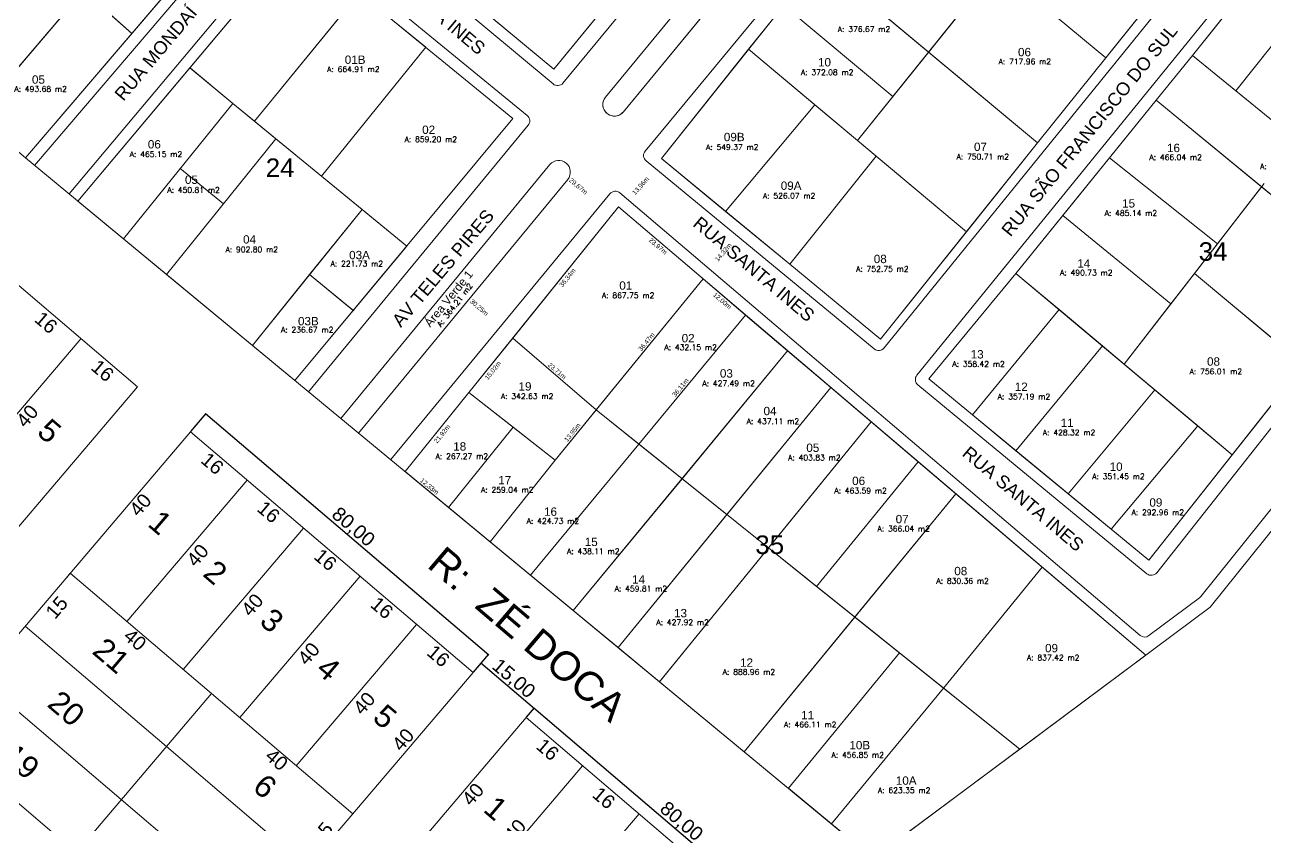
# Model space of a CAD drawing. Header units: metres. Extents: x 3808 to 8215, y 2374 to 6187.
# Drawn here: x 7431.4 to 7698.8, y 4643.5 to 4816 of the extents above; entities that cross this region are included whole.
import ezdxf
from ezdxf.enums import TextEntityAlignment as Align

# ---------------------------------------------------------------- set-up
doc = ezdxf.new("R2010")
doc.units = ezdxf.units.M
for name, color, linetype in [('0 - Cotas', 7, 'Continuous'), ('ESPECARQ', 7, 'Continuous'), ('Lotes_Existentes', 7, 'Continuous'), ('nlote', 7, 'Continuous'), ('NOME RUA', 7, 'Continuous'), ('n°quadra', 7, 'Continuous'), ('Perimetro_Georreferenciado', 6, 'Continuous'), ('UNIDADE', 7, 'Continuous'), ('vista', 7, 'Continuous')]:
    doc.layers.add(name, color=color, linetype=linetype)
doc.layers.add('Lotes_Boundary', color=7, linetype='Continuous', lineweight=30)
doc.layers.add('MEIO_FIO', color=252, linetype='Continuous', lineweight=0)
doc.layers.get('UNIDADE').off()
doc.styles.add('Arial', font='arial.ttf')
doc.styles.add('pedro', font='arial.ttf', dxfattribs={"height": 3})
doc.styles.add('REGUA100', font='arial.ttf')
doc.styles.add('REGUA60', font='romans.shx', dxfattribs={"width": 1.4})
doc.dimstyles.new('Copy(2) of ISO-25', dxfattribs={"dimtxt": 1, "dimasz": 2.5, "dimexe": 1.25, "dimexo": 0.625, "dimgap": 0.2, "dimtad": 1, "dimtoh": 1, "dimlfac": 1, "dimzin": 1, "dimtxsty": 'Arial', "dimblk": 'NONE', "dimcen": 0, "dimse1": 1, "dimse2": 1, "dimsd1": 1, "dimsd2": 1, "dimclrt": 256, "dimaunit": 1, "dimadec": 3, "dimazin": 0, "dimtfac": 1, "dimtmove": 0, "dimatfit": 3, "dimldrblk": 'NONE', "dimfxl": 1, "dimtolj": 1, "dimtzin": 0, "dimarcsym": 0})
doc.dimstyles.new('pedro', dxfattribs={"dimtxt": 3, "dimasz": 0.1, "dimexe": 0.1, "dimexo": 0.1, "dimgap": 0.05, "dimtad": 1, "dimzin": 1, "dimtxsty": 'pedro', "dimblk": 'ARCHTICK', "dimcen": 2.5, "dimdle": 0.1, "dimadec": 0, "dimazin": 0, "dimtfac": 1, "dimtmove": 0, "dimatfit": 3, "dimldrblk": 'ARCHTICK', "dimfxl": 0.3, "dimarcsym": 0})

# ---------------------------------------------------------------- blocks, each defined once
blk = doc.blocks.new('_ARCHTICK')
at = {"color": 0, "linetype": 'ByBlock', "const_width": 0.15}
blk.add_lwpolyline([(-0.5, -0.5), (0.5, 0.5)], dxfattribs=at)
blk = doc.blocks.new('*D9248')
at = {"layer": 'Defpoints', "color": 0, "transparency": 16777216}
for p in [(7467.09, 4728.23), (7531.34, 4680.29), (7528.01, 4676.38)]:
    blk.add_point(p, dxfattribs=at)
at = {"layer": 'vista', "color": 0, "lineweight": -2, "transparency": 16777216}
for p, q in [((7467.16, 4728.31), (7470.48, 4732.22)), ((7470.34, 4732.21), (7531.42, 4680.22)), ((7528.08, 4676.46), (7531.4, 4680.37))]:
    blk.add_line(p, q, dxfattribs=at)
at = {"layer": 'vista', "color": 0, "lineweight": -2, "transparency": 16777216, "xscale": 0.1, "yscale": 0.1, "zscale": 0.1}
for p, rotation in [((7470.42, 4732.14), 139.595887678014), ((7531.34, 4680.29), 319.595887678014)]:
    blk.add_blockref('_ARCHTICK', p, dxfattribs=dict(at, rotation=rotation))
at = {"layer": 'vista', "color": 0, "lineweight": 5, "transparency": 16777216, "insert": (7502.08, 4707.63), "char_height": 3, "attachment_point": 5, "rotation": 319.5959, "style": 'pedro'}
blk.add_mtext('80,00', dxfattribs=at)
blk = doc.blocks.new('*D9249')
at = {"layer": 'Defpoints', "color": 0, "transparency": 16777216}
for p in [(7528.01, 4676.38), (7539.43, 4666.66), (7541.16, 4668.69)]:
    blk.add_point(p, dxfattribs=at)
at = {"layer": 'vista', "color": 0, "lineweight": -2, "transparency": 16777216}
for p, q in [((7528.08, 4676.46), (7529.81, 4678.49)), ((7529.66, 4678.48), (7541.24, 4668.62)), ((7539.5, 4666.73), (7541.23, 4668.76))]:
    blk.add_line(p, q, dxfattribs=at)
at = {"layer": 'vista', "color": 0, "lineweight": -2, "transparency": 16777216, "xscale": 0.1, "yscale": 0.1, "zscale": 0.1}
for p, rotation in [((7529.74, 4678.41), 139.595887678014), ((7541.16, 4668.69), 319.595887678014)]:
    blk.add_blockref('_ARCHTICK', p, dxfattribs=dict(at, rotation=rotation))
at = {"layer": 'vista', "color": 0, "lineweight": 5, "transparency": 16777216, "insert": (7536.65, 4674.96), "char_height": 3, "attachment_point": 5, "rotation": 319.5959, "style": 'pedro'}
blk.add_mtext('15,00', dxfattribs=at)
blk = doc.blocks.new('*D9250')
at = {"layer": 'Defpoints', "color": 0, "transparency": 16777216}
for p in [(7539.43, 4666.66), (7602.08, 4616.83), (7600.35, 4614.8)]:
    blk.add_point(p, dxfattribs=at)
at = {"layer": 'vista', "color": 0, "lineweight": -2, "transparency": 16777216}
for p, q in [((7539.5, 4666.73), (7541.23, 4668.76)), ((7541.09, 4668.75), (7602.16, 4616.77)), ((7600.42, 4614.88), (7602.15, 4616.91))]:
    blk.add_line(p, q, dxfattribs=at)
at = {"layer": 'vista', "color": 0, "lineweight": -2, "transparency": 16777216, "xscale": 0.1, "yscale": 0.1, "zscale": 0.1}
for p, rotation in [((7541.16, 4668.69), 139.595887678014), ((7602.08, 4616.83), 319.595887678014)]:
    blk.add_blockref('_ARCHTICK', p, dxfattribs=dict(at, rotation=rotation))
at = {"layer": 'vista', "color": 0, "lineweight": 5, "transparency": 16777216, "insert": (7572.82, 4644.17), "char_height": 3, "attachment_point": 5, "rotation": 319.5959, "style": 'pedro'}
blk.add_mtext('80,00', dxfattribs=at)
blk = doc.blocks.new('INDUNI1')
at = {"color": 0, "lineweight": 0, "style": 'REGUA100', "width": 1.4, "flags": 8}
for tag, p in [('NOME1', (0, 0)), ('NOME2', (0, -4.29))]:
    blk.add_attdef(tag, text='', height=2.5, dxfattribs=at).set_placement(p, align=Align.CENTER)
at = {"layer": 'ESPECARQ', "color": 3, "lineweight": 0, "style": 'REGUA60', "width": 1.4}
blk.add_attdef('AREA', text='', height=25, dxfattribs=at).set_placement((0, -7.81), align=Align.CENTER)
at = {"layer": 'ESPECARQ', "lineweight": 0, "style": 'REGUA60', "width": 1.4, "flags": 8}
for tag, p in [('PISO', (0, -10.31)), ('REVPAR', (0, -12.81)), ('PEDIR', (0, -15.31))]:
    blk.add_attdef(tag, text='', height=1.5, dxfattribs=at).set_placement(p, align=Align.CENTER)
blk = doc.blocks.new('*D11923')
at = {"layer": 'Defpoints', "color": 0, "transparency": 16777216}
for p in [(7559.36, 4776.75), (7577.62, 4761.22), (7576.45, 4759.85)]:
    blk.add_point(p, dxfattribs=at)
at = {"layer": '0 - Cotas', "lineweight": 5, "transparency": 16777216, "insert": (7567.84, 4768.22), "char_height": 1, "attachment_point": 5, "rotation": 319.6222, "style": 'Arial'}
blk.add_mtext('\\A1;23,97m', dxfattribs=at)
blk = doc.blocks.new('_None')
blk = doc.blocks.new('*D11924')
at = {"layer": 'Defpoints', "color": 0, "transparency": 16777216}
for p in [(7559.36, 4776.75), (7536.56, 4748.45), (7538.02, 4747.27)]:
    blk.add_point(p, dxfattribs=at)
at = {"layer": '0 - Cotas', "lineweight": 5, "transparency": 16777216, "insert": (7548.42, 4761.45), "char_height": 1, "attachment_point": 5, "rotation": 51.1387, "style": 'Arial'}
blk.add_mtext('\\A1;36,34m', dxfattribs=at)
blk = doc.blocks.new('*D11925')
at = {"layer": 'Defpoints', "color": 0, "transparency": 16777216}
for p in [(7577.62, 4761.22), (7554.54, 4732.99), (7554.54, 4732.99)]:
    blk.add_point(p, dxfattribs=at)
at = {"layer": '0 - Cotas', "lineweight": 5, "transparency": 16777216, "insert": (7565.46, 4747.61), "char_height": 1, "attachment_point": 5, "rotation": 50.7295, "style": 'Arial'}
blk.add_mtext('\\A1;36,47m', dxfattribs=at)
blk = doc.blocks.new('*D11926')
at = {"layer": 'Defpoints', "color": 0, "transparency": 16777216}
for p in [(7536.56, 4748.45), (7554.54, 4732.99), (7554.54, 4732.99)]:
    blk.add_point(p, dxfattribs=at)
at = {"layer": '0 - Cotas', "lineweight": 5, "transparency": 16777216, "insert": (7546.07, 4741.33), "char_height": 1, "attachment_point": 5, "rotation": 319.3017, "style": 'Arial'}
blk.add_mtext('\\A1;23,71m', dxfattribs=at)
blk = doc.blocks.new('*D11927')
at = {"layer": 'Defpoints', "color": 0, "transparency": 16777216}
for p in [(7568.6, 4787.21), (7559.36, 4776.75), (7560.44, 4775.8)]:
    blk.add_point(p, dxfattribs=at)
at = {"layer": '0 - Cotas', "lineweight": 5, "transparency": 16777216, "insert": (7564.2, 4781.26), "char_height": 1, "attachment_point": 5, "rotation": 48.5331, "style": 'Arial'}
blk.add_mtext('\\A1;13,96m', dxfattribs=at)
blk = doc.blocks.new('*D11928')
at = {"layer": 'Defpoints', "color": 0, "transparency": 16777216}
for p in [(7536.56, 4748.45), (7527.13, 4736.76), (7528.62, 4735.56)]:
    blk.add_point(p, dxfattribs=at)
at = {"layer": '0 - Cotas', "lineweight": 5, "transparency": 16777216, "insert": (7532.33, 4741.45), "char_height": 1, "attachment_point": 5, "rotation": 51.1387, "style": 'Arial'}
blk.add_mtext('\\A1;15,02m', dxfattribs=at)
blk = doc.blocks.new('*D11929')
at = {"layer": 'Defpoints', "color": 0, "transparency": 16777216}
for p in [(7527.13, 4736.76), (7513.38, 4719.69), (7514.92, 4718.45)]:
    blk.add_point(p, dxfattribs=at)
at = {"layer": '0 - Cotas', "lineweight": 5, "transparency": 16777216, "insert": (7521.41, 4727.78), "char_height": 1, "attachment_point": 5, "rotation": 51.1387, "style": 'Arial'}
blk.add_mtext('\\A1;21,92m', dxfattribs=at)
blk = doc.blocks.new('*D11930')
at = {"layer": 'Defpoints', "color": 0, "transparency": 16777216}
for p in [(7513.38, 4719.69), (7522.89, 4711.84), (7522.89, 4711.84)]:
    blk.add_point(p, dxfattribs=at)
at = {"layer": '0 - Cotas', "lineweight": 5, "transparency": 16777216, "insert": (7518.56, 4716.45), "char_height": 1, "attachment_point": 5, "rotation": 320.4368, "style": 'Arial'}
blk.add_mtext('\\A1;12,33m', dxfattribs=at)
blk = doc.blocks.new('*D11931')
at = {"layer": 'Defpoints', "color": 0, "transparency": 16777216}
for p in [(7554.54, 4732.99), (7545.7, 4722.19), (7545.7, 4722.19)]:
    blk.add_point(p, dxfattribs=at)
at = {"layer": '0 - Cotas', "lineweight": 5, "transparency": 16777216, "insert": (7549.5, 4728.09), "char_height": 1, "attachment_point": 5, "rotation": 50.7295, "style": 'Arial'}
blk.add_mtext('\\A1;13,95m', dxfattribs=at)
blk = doc.blocks.new('*D11932')
at = {"layer": 'Defpoints', "color": 0, "transparency": 16777216}
for p in [(7577.62, 4761.22), (7585.6, 4752.08), (7586.76, 4753.45)]:
    blk.add_point(p, dxfattribs=at)
at = {"layer": '0 - Cotas', "lineweight": 5, "transparency": 16777216, "insert": (7581.7, 4756.45), "char_height": 1, "attachment_point": 5, "rotation": 319.6222, "style": 'Arial'}
blk.add_mtext('\\A1;12,00m', dxfattribs=at)
blk = doc.blocks.new('*D11933')
at = {"layer": 'Defpoints', "color": 0, "transparency": 16777216}
for p in [(7586.76, 4753.45), (7586.76, 4753.45), (7563.76, 4725.6)]:
    blk.add_point(p, dxfattribs=at)
at = {"layer": '0 - Cotas', "lineweight": 5, "transparency": 16777216, "insert": (7572.78, 4737.77), "char_height": 1, "attachment_point": 5, "rotation": 50.4368, "style": 'Arial'}
blk.add_mtext('\\A1;36,11m', dxfattribs=at)
blk = doc.blocks.new('*D11934')
at = {"layer": 'Defpoints', "color": 0, "transparency": 16777216}
for p in [(7586.94, 4772.09), (7587.27, 4771.81), (7577.62, 4761.22)]:
    blk.add_point(p, dxfattribs=at)
at = {"layer": '0 - Cotas', "lineweight": 5, "transparency": 16777216, "insert": (7582.03, 4766.93), "char_height": 1, "attachment_point": 5, "rotation": 49.3889, "style": 'Arial'}
blk.add_mtext('\\A1;14,32m', dxfattribs=at)
blk = doc.blocks.new('*D11935')
at = {"layer": 'Defpoints', "color": 0, "transparency": 16777216}
for p in [(7536.6, 4795.78), (7559.36, 4776.75), (7557.43, 4774.44)]:
    blk.add_point(p, dxfattribs=at)
at = {"layer": '0 - Cotas', "lineweight": 5, "transparency": 16777216, "insert": (7550.65, 4781.15), "char_height": 1, "attachment_point": 5, "rotation": 320.0985, "style": 'Arial'}
blk.add_mtext('\\A1;29,67m', dxfattribs=at)
blk = doc.blocks.new('*D11936')
at = {"layer": 'Defpoints', "color": 0, "transparency": 16777216}
for p in [(7513.71, 4768.28), (7513.31, 4767.83), (7536.56, 4748.45)]:
    blk.add_point(p, dxfattribs=at)
at = {"layer": '0 - Cotas', "lineweight": 5, "transparency": 16777216, "insert": (7529.29, 4755.02), "char_height": 1, "attachment_point": 5, "rotation": 319.0429, "style": 'Arial'}
blk.add_mtext('\\A1;30,25m', dxfattribs=at)

msp = doc.modelspace()

# ---------------------------------------------------------------- linework, layer by layer
at = {"layer": 'Lotes_Boundary', "lineweight": 5, "flags": 128}
for points in [[(7478.978, 4842.88), (7468.103, 4851.943), (7444.059, 4823.385), (7454.469, 4814.164)], [(7564.477, 4829.701), (7550.567, 4841.178), (7531.471, 4818.036), (7545.397, 4806.413)], [(7610, 4838.956), (7602.655, 4829.775), (7626.219, 4810.14), (7633.575, 4819.296)], [(7653.301, 4833.844), (7648.477, 4837.845), (7640.93, 4828.451), (7664.405, 4808.857), (7672.002, 4818.331)], [(7503.481, 4822.871), (7489.867, 4834.007), (7466.966, 4806.739), (7476.218, 4799.031), (7480.864, 4795.221)], [(7711.051, 4825.193), (7701.849, 4832.899), (7683.121, 4809.4), (7692.437, 4801.802)], [(7602.655, 4829.775), (7594.979, 4820.18), (7618.523, 4800.561), (7626.219, 4810.14)], [(7720.242, 4817.496), (7711.051, 4825.193), (7692.437, 4801.802), (7701.696, 4794.25)], [(7454.469, 4814.164), (7444.059, 4823.385), (7420.923, 4796.343), (7431.543, 4787.303)], [(7517.801, 4811.158), (7503.481, 4822.871), (7480.864, 4795.221), (7485.509, 4791.411), (7495.333, 4783.354)], [(7594.979, 4820.18), (7587.419, 4810.73), (7610.885, 4791.055), (7618.523, 4800.561)], [(7601.698, 4798.757), (7587.419, 4810.73), (7568.602, 4787.21), (7582.447, 4775.796)], [(7626.219, 4810.14), (7610.885, 4791.055), (7634.352, 4771.38), (7649.727, 4790.553)], [(7710.982, 4786.493), (7701.696, 4794.25), (7692.437, 4801.802), (7683.121, 4809.4), (7675.303, 4799.76), (7721.831, 4761.453), (7729.439, 4771.074), (7720.21, 4778.783)], [(7476.218, 4799.031), (7466.966, 4806.739), (7442.819, 4777.986), (7452.65, 4769.864)], [(7485.509, 4791.411), (7476.218, 4799.031), (7452.65, 4769.864), (7461.914, 4762.211)], [(7614.923, 4787.67), (7610.885, 4791.055), (7601.698, 4798.757), (7582.447, 4775.796), (7596.292, 4764.383)], [(7675.303, 4799.76), (7665.213, 4787.316), (7688.496, 4768.822), (7698.003, 4781.071)], [(7504.082, 4776.178), (7495.333, 4783.354), (7485.509, 4791.411), (7461.914, 4762.211), (7480.433, 4746.911)], [(7614.923, 4787.67), (7596.292, 4764.383), (7615.826, 4748.279), (7634.352, 4771.38)], [(7665.213, 4787.316), (7655.122, 4774.871), (7678.425, 4755.848), (7683.512, 4762.401), (7688.496, 4768.822)], [(7698.003, 4781.071), (7683.512, 4762.401), (7707.062, 4742.777), (7721.831, 4761.453)], [(7513.708, 4768.283), (7504.082, 4776.178), (7492.769, 4762.177), (7502.192, 4754.448)], [(7577.621, 4761.221), (7559.36, 4776.75), (7536.556, 4748.451), (7554.536, 4732.987)], [(7655.122, 4774.871), (7645.031, 4762.427), (7654.36, 4754.605), (7663.689, 4746.784), (7668.353, 4742.873), (7678.425, 4755.848)], [(7492.769, 4762.177), (7480.433, 4746.911), (7489.609, 4739.33), (7502.192, 4754.448)], [(7586.764, 4753.446), (7577.621, 4761.221), (7554.536, 4732.987), (7563.761, 4725.604)], [(7654.36, 4754.605), (7645.031, 4762.427), (7626.271, 4739.669), (7635.664, 4731.926)], [(7683.512, 4762.401), (7668.353, 4742.873), (7691.675, 4723.32), (7707.062, 4742.777)], [(7663.689, 4746.784), (7654.36, 4754.605), (7635.664, 4731.926), (7645.057, 4724.182)], [(7663.689, 4746.784), (7654.36, 4754.605), (7635.664, 4731.926), (7645.057, 4724.182)], [(7595.815, 4745.748), (7586.764, 4753.446), (7563.761, 4725.604), (7573.061, 4718.162)], [(7536.556, 4748.451), (7527.133, 4736.756), (7536.661, 4729.281), (7545.704, 4722.186), (7554.536, 4732.987)], [(7684.26, 4729.537), (7668.353, 4742.873), (7663.689, 4746.784), (7645.057, 4724.182), (7665.583, 4707.261)], [(7675.011, 4737.291), (7668.353, 4742.873), (7663.689, 4746.784), (7645.057, 4724.182), (7656.27, 4714.939)], [(7605.115, 4737.84), (7595.815, 4745.748), (7573.061, 4718.162), (7582.717, 4710.434)], [(7536.661, 4729.281), (7527.133, 4736.756), (7513.381, 4719.689), (7522.717, 4711.976)], [(7613.827, 4730.431), (7605.115, 4737.84), (7582.717, 4710.434), (7591.693, 4703.251)], [(7684.26, 4729.537), (7675.011, 4737.291), (7656.27, 4714.939), (7665.583, 4707.261)], [(7563.761, 4725.604), (7554.536, 4732.987), (7545.704, 4722.186), (7531.712, 4704.545), (7540.418, 4697.351)], [(7545.704, 4722.186), (7536.661, 4729.281), (7522.717, 4711.976), (7531.712, 4704.545)], [(7623.962, 4721.813), (7613.827, 4730.431), (7591.693, 4703.251), (7602.078, 4694.94)], [(7691.675, 4723.32), (7684.26, 4729.537), (7665.583, 4707.261), (7673.691, 4700.577)], [(7573.061, 4718.162), (7563.761, 4725.604), (7540.418, 4697.351), (7549.622, 4689.747)], [(7632.097, 4714.895), (7623.962, 4721.813), (7602.078, 4694.94), (7610.311, 4688.351)], [(7582.717, 4710.434), (7573.061, 4718.162), (7549.622, 4689.747), (7559.285, 4681.764)], [(7650.672, 4699.099), (7632.097, 4714.895), (7610.311, 4688.351), (7629.443, 4673.041)], [(7591.693, 4703.251), (7582.717, 4710.434), (7559.285, 4681.764), (7568.198, 4674.4)], [(7610.311, 4688.351), (7602.078, 4694.94), (7591.693, 4703.251), (7568.198, 4674.4), (7586.471, 4659.303)], [(7650.672, 4699.099), (7629.443, 4673.041), (7645.882, 4659.885), (7673.015, 4680.098)], [(7629.443, 4673.041), (7619.971, 4680.62), (7596.008, 4651.423), (7605.259, 4643.78)], [(7645.882, 4659.885), (7629.443, 4673.041), (7605.259, 4643.78), (7614.27, 4636.336)]]:
    msp.add_lwpolyline(points, close=True, dxfattribs=at)
at = {"layer": 'Lotes_Existentes', "linetype": 'Continuous', "lineweight": 5}
for p, q in [((7621.675, 4899.511), (7545.397, 4806.413)), ((7478.978, 4842.88), (7431.543, 4787.303)), ((7489.867, 4834.007), (7442.819, 4777.986)), ((7536.598, 4795.783), (7489.867, 4834.007)), ((7431.543, 4787.303), (7400.395, 4813.819)), ((7489.609, 4739.33), (7536.598, 4795.783)), ((7442.819, 4777.986), (7489.609, 4739.33))]:
    msp.add_line(p, q, dxfattribs=at)
at = {"layer": 'Lotes_Existentes', "lineweight": 5}
for p, q in [((7617.345, 4848.138), (7664.405, 4808.857)), ((7423.875, 4841.264), (7454.469, 4814.164)), ((7690.95, 4841.958), (7664.405, 4808.857)), ((7610.885, 4791.055), (7648.477, 4837.845)), ((7701.849, 4832.898), (7683.121, 4809.4)), ((7517.544, 4829.658), (7545.397, 4806.413)), ((7602.655, 4829.775), (7568.602, 4787.21)), ((7602.655, 4829.775), (7649.727, 4790.553)), ((7711.051, 4825.193), (7692.437, 4801.802)), ((7420.923, 4796.343), (7444.059, 4823.385)), ((7480.864, 4795.221), (7503.481, 4822.871)), ((7594.979, 4820.18), (7618.523, 4800.561)), ((7495.333, 4783.354), (7517.797, 4811.154)), ((7587.419, 4810.73), (7634.352, 4771.38)), ((7649.727, 4790.553), (7664.405, 4808.857)), ((7675.303, 4799.76), (7683.121, 4809.4)), ((7683.121, 4809.4), (7701.696, 4794.25)), ((7467.073, 4806.649), (7476.218, 4799.031)), ((7452.65, 4769.864), (7476.218, 4799.031)), ((7476.218, 4799.031), (7513.708, 4768.283)), ((7582.447, 4775.796), (7601.698, 4798.757)), ((7675.303, 4799.76), (7645.031, 4762.427)), ((7675.303, 4799.76), (7721.831, 4761.453)), ((7673.691, 4700.577), (7747.86, 4794.368)), ((7461.914, 4762.211), (7485.509, 4791.411)), ((7649.727, 4790.553), (7615.826, 4748.279)), ((7596.292, 4764.383), (7568.602, 4787.21)), ((7614.923, 4787.67), (7596.292, 4764.383)), ((7665.213, 4787.316), (7688.496, 4768.822)), ((7464.804, 4785.113), (7474.196, 4777.41)), ((7668.353, 4742.873), (7698.567, 4781.797)), ((7480.433, 4746.911), (7504.082, 4776.178)), ((7513.381, 4719.689), (7559.36, 4776.75)), ((7559.36, 4776.75), (7673.015, 4680.098)), ((7655.122, 4774.871), (7678.425, 4755.848)), ((7596.292, 4764.383), (7615.826, 4748.279)), ((7492.769, 4762.177), (7502.293, 4754.365)), ((7545.704, 4722.186), (7577.621, 4761.221)), ((7645.031, 4762.427), (7626.271, 4739.669)), ((7645.031, 4762.427), (7691.675, 4723.32)), ((7683.512, 4762.401), (7707.062, 4742.777)), ((7654.36, 4754.605), (7635.664, 4731.926)), ((7586.764, 4753.446), (7540.418, 4697.351)), ((7536.556, 4748.451), (7554.536, 4732.987)), ((7663.689, 4746.784), (7645.057, 4724.182)), ((7549.622, 4689.747), (7595.815, 4745.748)), ((7626.271, 4739.669), (7673.691, 4700.577)), ((7527.133, 4736.756), (7545.704, 4722.186)), ((7605.115, 4737.84), (7559.285, 4681.764)), ((7656.27, 4714.939), (7675.011, 4737.291)), ((7554.536, 4732.987), (7645.882, 4659.885)), ((7522.717, 4711.976), (7536.661, 4729.281)), ((7568.106, 4674.286), (7613.827, 4730.431)), ((7665.583, 4707.261), (7684.26, 4729.537)), ((7531.712, 4704.545), (7545.704, 4722.186)), ((7602.078, 4694.94), (7623.962, 4721.813)), ((7614.27, 4636.336), (7513.381, 4719.689)), ((7632.097, 4714.895), (7586.471, 4659.303)), ((7650.672, 4699.099), (7629.443, 4673.041)), ((7619.971, 4680.62), (7596.008, 4651.423)), ((7673.015, 4680.098), (7614.27, 4636.336)), ((7629.443, 4673.041), (7605.259, 4643.78))]:
    msp.add_line(p, q, dxfattribs=at)
at = {"layer": 'MEIO_FIO', "lineweight": 5}
for p, q in [((7625.238, 4897.884), (7547.395, 4803.454)), ((7629.929, 4889.426), (7556.559, 4800.421)), ((7633.787, 4886.246), (7560.417, 4797.241)), ((7642.935, 4883.193), (7565.114, 4788.789)), ((7839.132, 4885.1), (7684.927, 4692.773)), ((7545.277, 4803.257), (7496.833, 4843.688)), ((7481.537, 4842.027), (7433.444, 4785.68)), ((7616.617, 4746.347), (7693.509, 4841.151)), ((7488.587, 4836.37), (7440.905, 4779.594)), ((7539.695, 4796.48), (7490.686, 4836.567)), ((7700.654, 4835.12), (7623.699, 4740.48)), ((7539.902, 4794.365), (7492.531, 4736.899)), ((7675.405, 4697.908), (7750.808, 4793.259)), ((7565.317, 4786.678), (7614.497, 4746.135)), ((7544.56, 4785.866), (7499.475, 4731.174)), ((7548.418, 4782.686), (7503.334, 4727.994)), ((7557.53, 4779.589), (7510.278, 4722.269)), ((7559.659, 4779.778), (7671.817, 4684.398)), ((7623.909, 4738.377), (7673.274, 4697.681)), ((7684.653, 4692.508), (7673.685, 4684.338))]:
    msp.add_line(p, q, dxfattribs=at)
at = {"layer": 'MEIO_FIO', "lineweight": 5, "flags": 128}
msp.add_lwpolyline([(7633.787, 4886.246, 0.9999905), (7629.929, 4889.426), (7556.559, 4800.421, 1.0000095), (7560.417, 4797.241)], format="xyb", close=True, dxfattribs=at)
at = {"layer": 'MEIO_FIO', "lineweight": 5}
for centre, radius, start, end in [((7546.238, 4804.408), 1.5, 230.15175, 320.49976), ((7558.488, 4798.831), 2.5, 140.49976, 320.49976), ((7538.745, 4795.319), 1.5, 320.49976, 50.71854), ((7546.489, 4784.276), 2.5, 320.49976, 140.49976), ((7566.271, 4787.835), 1.5, 140.49976, 230.49863), ((7558.687, 4778.635), 1.5, 49.62222, 140.49976), ((7615.452, 4747.292), 1.5, 230.49863, 320.95559), ((7624.863, 4739.534), 1.5, 140.8844, 230.49863), ((7674.228, 4698.838), 1.5, 230.49863, 321.66349), ((7683.757, 4693.711), 1.5, 306.6843, 321.27773), ((7672.789, 4685.541), 1.5, 229.62222, 306.6843)]:
    msp.add_arc(centre, radius, start, end, dxfattribs=at)
at = {"layer": 'Perimetro_Georreferenciado', "lineweight": 5}
for p, q in [((7841.213, 4882.899), (7686.907, 4690.447)), ((7614.27, 4636.336), (7431.501, 4787.338)), ((7686.907, 4690.447), (7614.27, 4636.336))]:
    msp.add_line(p, q, dxfattribs=at)
at = {"layer": 'vista', "lineweight": 5}
for p, q in [((7394.751, 4789.811), (7455.67, 4737.957)), ((7417.559, 4717.868), (7443.486, 4748.328)), ((7455.67, 4737.957), (7342.24, 4604.696)), ((7467.093, 4728.235), (7363.385, 4606.396)), ((7467.093, 4728.235), (7528.012, 4676.381)), ((7453.349, 4687.404), (7479.276, 4717.864)), ((7465.533, 4677.033), (7491.46, 4707.493)), ((7441.166, 4697.775), (7502.085, 4645.921)), ((7441.166, 4697.775), (7471.625, 4671.848)), ((7477.717, 4666.663), (7503.644, 4697.122)), ((7431.443, 4686.353), (7461.903, 4660.426)), ((7489.901, 4656.292), (7515.828, 4686.751)), ((7421.72, 4674.93), (7452.18, 4649.003)), ((7528.012, 4676.381), (7424.304, 4554.542)), ((7471.625, 4671.848), (7393.844, 4580.469)), ((7471.625, 4671.848), (7502.085, 4645.921)), ((7539.434, 4666.658), (7426.004, 4533.397)), ((7539.434, 4666.658), (7600.354, 4614.804)), ((7411.998, 4663.508), (7442.457, 4637.581)), ((7461.903, 4660.426), (7492.362, 4634.499)), ((7525.691, 4625.828), (7551.618, 4656.287)), ((7452.18, 4649.003), (7482.64, 4623.076)), ((7537.875, 4615.457), (7563.802, 4645.916))]:
    msp.add_line(p, q, dxfattribs=at)
at = {"layer": 'vista', "color": 1, "lineweight": 5}
for p, q in [((7441.101, 4697.699), (7440.471, 4696.959)), ((7441.242, 4697.71), (7442.222, 4696.875))]:
    msp.add_line(p, q, dxfattribs=at)

# ---------------------------------------------------------------- block references
at = {"layer": 'UNIDADE', "lineweight": 5}
ref = msp.add_blockref('INDUNI1', (7612.294, 4820.726), dxfattribs=dict(at, xscale=0.8, yscale=0.8, zscale=0.05))
ref.add_attrib('AREA', 'A: 376.67 m2', dxfattribs={"layer": 'ESPECARQ', "lineweight": 0, "height": 1.2, "style": 'REGUA60'}).set_placement((7612.294, 4814.475), align=Align.CENTER)
ref = msp.add_blockref('INDUNI1', (7646.959, 4813.752), dxfattribs=dict(at, xscale=0.8, yscale=0.8, zscale=0.05))
ref.add_attrib('AREA', 'A: 717.96 m2', dxfattribs={"layer": 'ESPECARQ', "lineweight": 0, "height": 1.2, "style": 'REGUA60'}).set_placement((7646.959, 4807.501), align=Align.CENTER)
ref = msp.add_blockref('INDUNI1', (7502.207, 4812.092), dxfattribs=dict(at, xscale=0.8, yscale=0.8, zscale=0.5))
ref.add_attrib('AREA', 'A: 664.91 m2', dxfattribs={"layer": 'ESPECARQ', "lineweight": 0, "height": 1.2, "style": 'REGUA60'}).set_placement((7502.207, 4805.841), align=Align.CENTER)
ref = msp.add_blockref('INDUNI1', (7604.352, 4811.422), dxfattribs=dict(at, xscale=0.8, yscale=0.8, zscale=0.05))
ref.add_attrib('AREA', 'A: 372.08 m2', dxfattribs={"layer": 'ESPECARQ', "lineweight": 0, "height": 1.2, "style": 'REGUA60'}).set_placement((7604.352, 4805.171), align=Align.CENTER)
ref = msp.add_blockref('INDUNI1', (7434.785, 4807.822), dxfattribs=dict(at, xscale=0.8, yscale=0.8, zscale=0.5))
ref.add_attrib('AREA', 'A: 493.68 m2', dxfattribs={"layer": 'ESPECARQ', "lineweight": 0, "height": 1.2, "style": 'REGUA60'}).set_placement((7434.785, 4801.572), align=Align.CENTER)
ref = msp.add_blockref('INDUNI1', (7518.9, 4796.985), dxfattribs=dict(at, xscale=0.8, yscale=0.8, zscale=0.5))
ref.add_attrib('AREA', 'A: 859.20 m2', dxfattribs={"layer": 'ESPECARQ', "lineweight": 0, "height": 1.2, "style": 'REGUA60'}).set_placement((7518.9, 4790.734), align=Align.CENTER)
ref = msp.add_blockref('INDUNI1', (7583.883, 4795.291), dxfattribs=dict(at, xscale=0.8, yscale=0.8, zscale=0.05))
ref.add_attrib('AREA', 'A: 549.37 m2', dxfattribs={"layer": 'ESPECARQ', "lineweight": 0, "height": 1.2, "style": 'REGUA60'}).set_placement((7583.883, 4789.041), align=Align.CENTER)
ref = msp.add_blockref('INDUNI1', (7459.654, 4793.764), dxfattribs=dict(at, xscale=0.8, yscale=0.8, zscale=0.5))
ref.add_attrib('AREA', 'A: 465.15 m2', dxfattribs={"layer": 'ESPECARQ', "lineweight": 0, "height": 1.2, "style": 'REGUA60'}).set_placement((7459.654, 4787.513), align=Align.CENTER)
ref = msp.add_blockref('INDUNI1', (7637.895, 4793.233), dxfattribs=dict(at, xscale=0.8, yscale=0.8, zscale=0.05))
ref.add_attrib('AREA', 'A: 750.71 m2', dxfattribs={"layer": 'ESPECARQ', "lineweight": 0, "height": 1.2, "style": 'REGUA60'}).set_placement((7637.895, 4786.982), align=Align.CENTER)
ref = msp.add_blockref('INDUNI1', (7679.477, 4793.112), dxfattribs=dict(at, xscale=0.8, yscale=0.8, zscale=0.05))
ref.add_attrib('AREA', 'A: 466.04 m2', dxfattribs={"layer": 'ESPECARQ', "lineweight": 0, "height": 1.2, "style": 'REGUA60'}).set_placement((7679.477, 4786.861), align=Align.CENTER)
ref = msp.add_blockref('INDUNI1', (7703.352, 4791.137), dxfattribs=dict(at, xscale=0.8, yscale=0.8, zscale=0.05))
ref.add_attrib('AREA', 'A: 747.71 m2', dxfattribs={"layer": 'ESPECARQ', "lineweight": 0, "height": 1.2, "style": 'REGUA60'}).set_placement((7703.352, 4784.887), align=Align.CENTER)
ref = msp.add_blockref('INDUNI1', (7467.745, 4786.052), dxfattribs=dict(at, xscale=0.8, yscale=0.8, zscale=0.5))
ref.add_attrib('AREA', 'A: 450.81 m2', dxfattribs={"layer": 'ESPECARQ', "lineweight": 0, "height": 1.2, "style": 'REGUA60'}).set_placement((7467.745, 4779.801), align=Align.CENTER)
ref = msp.add_blockref('INDUNI1', (7596.146, 4784.801), dxfattribs=dict(at, xscale=0.8, yscale=0.8, zscale=0.05))
ref.add_attrib('AREA', 'A: 526.07 m2', dxfattribs={"layer": 'ESPECARQ', "lineweight": 0, "height": 1.2, "style": 'REGUA60'}).set_placement((7596.146, 4778.55), align=Align.CENTER)
ref = msp.add_blockref('INDUNI1', (7669.829, 4781.072), dxfattribs=dict(at, xscale=0.8, yscale=0.8, zscale=0.05))
ref.add_attrib('AREA', 'A: 485.14 m2', dxfattribs={"layer": 'ESPECARQ', "lineweight": 0, "height": 1.2, "style": 'REGUA60'}).set_placement((7669.829, 4774.821), align=Align.CENTER)
ref = msp.add_blockref('INDUNI1', (7480.304, 4773.221), dxfattribs=dict(at, xscale=0.8, yscale=0.8, zscale=0.5))
ref.add_attrib('AREA', 'A: 902.80 m2', dxfattribs={"layer": 'ESPECARQ', "lineweight": 0, "height": 1.2, "style": 'REGUA60'}).set_placement((7480.304, 4766.97), align=Align.CENTER)
ref = msp.add_blockref('INDUNI1', (7502.945, 4770.167), dxfattribs=dict(at, xscale=0.8, yscale=0.8, zscale=0.05))
ref.add_attrib('AREA', 'A: 221.73 m2', dxfattribs={"layer": 'ESPECARQ', "lineweight": 0, "height": 1.2, "style": 'REGUA60'}).set_placement((7502.945, 4763.917), align=Align.CENTER)
ref = msp.add_blockref('INDUNI1', (7616.246, 4769.04), dxfattribs=dict(at, xscale=0.8, yscale=0.8, zscale=0.05))
ref.add_attrib('AREA', 'A: 752.75 m2', dxfattribs={"layer": 'ESPECARQ', "lineweight": 0, "height": 1.2, "style": 'REGUA60'}).set_placement((7616.246, 4762.789), align=Align.CENTER)
ref = msp.add_blockref('INDUNI1', (7660.218, 4768.216), dxfattribs=dict(at, xscale=0.8, yscale=0.8, zscale=0.05))
ref.add_attrib('AREA', 'A: 490.73 m2', dxfattribs={"layer": 'ESPECARQ', "lineweight": 0, "height": 1.2, "style": 'REGUA60'}).set_placement((7660.218, 4761.965), align=Align.CENTER)
ref = msp.add_blockref('INDUNI1', (7519.601, 4759.079), dxfattribs=dict(at, xscale=0.8000000000000002, yscale=0.8000000000000002, zscale=0.05, rotation=52.17246527985673))
ref.add_attrib('AREA', 'A: 364.21 m2', dxfattribs={"layer": 'ESPECARQ', "lineweight": 0, "height": 1.2, "rotation": 52.17247, "style": 'REGUA60', "oblique": 360}).set_placement((7524.538, 4755.246), align=Align.CENTER)
ref = msp.add_blockref('INDUNI1', (7561.437, 4763.337), dxfattribs=dict(at, xscale=0.8, yscale=0.8, zscale=0.05))
ref.add_attrib('AREA', 'A: 867.75 m2', dxfattribs={"layer": 'ESPECARQ', "lineweight": 0, "height": 1.2, "style": 'REGUA60'}).set_placement((7561.437, 4757.086), align=Align.CENTER)
ref = msp.add_blockref('INDUNI1', (7492.25, 4755.925), dxfattribs=dict(at, xscale=0.8, yscale=0.8, zscale=0.05))
ref.add_attrib('AREA', 'A: 236.67 m2', dxfattribs={"layer": 'ESPECARQ', "lineweight": 0, "height": 1.2, "style": 'REGUA60'}).set_placement((7492.25, 4749.674), align=Align.CENTER)
ref = msp.add_blockref('INDUNI1', (7574.919, 4752.149), dxfattribs=dict(at, xscale=0.8, yscale=0.8, zscale=0.05))
ref.add_attrib('AREA', 'A: 432.15 m2', dxfattribs={"layer": 'ESPECARQ', "lineweight": 0, "height": 1.2, "style": 'REGUA60'}).set_placement((7574.919, 4745.898), align=Align.CENTER)
ref = msp.add_blockref('INDUNI1', (7636.985, 4748.544), dxfattribs=dict(at, xscale=0.8, yscale=0.8, zscale=0.05))
ref.add_attrib('AREA', 'A: 358.42 m2', dxfattribs={"layer": 'ESPECARQ', "lineweight": 0, "height": 1.2, "style": 'REGUA60'}).set_placement((7636.985, 4742.293), align=Align.CENTER)
ref = msp.add_blockref('INDUNI1', (7688.143, 4746.933), dxfattribs=dict(at, xscale=0.8, yscale=0.8, zscale=0.05))
ref.add_attrib('AREA', 'A: 756.01 m2', dxfattribs={"layer": 'ESPECARQ', "lineweight": 0, "height": 1.2, "style": 'REGUA60'}).set_placement((7688.143, 4740.683), align=Align.CENTER)
ref = msp.add_blockref('INDUNI1', (7583.109, 4744.349), dxfattribs=dict(at, xscale=0.8, yscale=0.8, zscale=0.05))
ref.add_attrib('AREA', 'A: 427.49 m2', dxfattribs={"layer": 'ESPECARQ', "lineweight": 0, "height": 1.2, "style": 'REGUA60'}).set_placement((7583.109, 4738.098), align=Align.CENTER)
ref = msp.add_blockref('INDUNI1', (7539.66, 4741.6), dxfattribs=dict(at, xscale=0.8, yscale=0.8, zscale=0.05))
ref.add_attrib('AREA', 'A: 342.63 m2', dxfattribs={"layer": 'ESPECARQ', "lineweight": 0, "height": 1.2, "style": 'REGUA60'}).set_placement((7539.66, 4735.349), align=Align.CENTER)
ref = msp.add_blockref('INDUNI1', (7646.781, 4741.521), dxfattribs=dict(at, xscale=0.8, yscale=0.8, zscale=0.05))
ref.add_attrib('AREA', 'A: 357.19 m2', dxfattribs={"layer": 'ESPECARQ', "lineweight": 0, "height": 1.2, "style": 'REGUA60'}).set_placement((7646.781, 4735.27), align=Align.CENTER)
ref = msp.add_blockref('INDUNI1', (7592.658, 4736.201), dxfattribs=dict(at, xscale=0.8, yscale=0.8, zscale=0.05))
ref.add_attrib('AREA', 'A: 437.11 m2', dxfattribs={"layer": 'ESPECARQ', "lineweight": 0, "height": 1.2, "style": 'REGUA60'}).set_placement((7592.658, 4729.95), align=Align.CENTER)
ref = msp.add_blockref('INDUNI1', (7656.5, 4733.77), dxfattribs=dict(at, xscale=0.8, yscale=0.8, zscale=0.05))
ref.add_attrib('AREA', 'A: 428.32 m2', dxfattribs={"layer": 'ESPECARQ', "lineweight": 0, "height": 1.2, "style": 'REGUA60'}).set_placement((7656.5, 4727.52), align=Align.CENTER)
ref = msp.add_blockref('INDUNI1', (7525.589, 4728.658), dxfattribs=dict(at, xscale=0.8, yscale=0.8, zscale=0.05))
ref.add_attrib('AREA', 'A: 267.27 m2', dxfattribs={"layer": 'ESPECARQ', "lineweight": 0, "height": 1.2, "style": 'REGUA60'}).set_placement((7525.589, 4722.407), align=Align.CENTER)
ref = msp.add_blockref('INDUNI1', (7601.584, 4728.369), dxfattribs=dict(at, xscale=0.8, yscale=0.8, zscale=0.05))
ref.add_attrib('AREA', 'A: 403.83 m2', dxfattribs={"layer": 'ESPECARQ', "lineweight": 0, "height": 1.2, "style": 'REGUA60'}).set_placement((7601.584, 4722.118), align=Align.CENTER)
ref = msp.add_blockref('INDUNI1', (7667.142, 4724.311), dxfattribs=dict(at, xscale=0.8, yscale=0.8, zscale=0.05))
ref.add_attrib('AREA', 'A: 351.45 m2', dxfattribs={"layer": 'ESPECARQ', "lineweight": 0, "height": 1.2, "style": 'REGUA60'}).set_placement((7667.142, 4718.06), align=Align.CENTER)
ref = msp.add_blockref('INDUNI1', (7535.377, 4721.415), dxfattribs=dict(at, xscale=0.8, yscale=0.8, zscale=0.05))
ref.add_attrib('AREA', 'A: 259.04 m2', dxfattribs={"layer": 'ESPECARQ', "lineweight": 0, "height": 1.2, "style": 'REGUA60'}).set_placement((7535.377, 4715.164), align=Align.CENTER)
ref = msp.add_blockref('INDUNI1', (7611.553, 4721.231), dxfattribs=dict(at, xscale=0.8, yscale=0.8, zscale=0.05))
ref.add_attrib('AREA', 'A: 463.59 m2', dxfattribs={"layer": 'ESPECARQ', "lineweight": 0, "height": 1.2, "style": 'REGUA60'}).set_placement((7611.553, 4714.98), align=Align.CENTER)
ref = msp.add_blockref('INDUNI1', (7545.226, 4714.683), dxfattribs=dict(at, xscale=0.8, yscale=0.8, zscale=0.05))
ref.add_attrib('AREA', 'A: 424.73 m2', dxfattribs={"layer": 'ESPECARQ', "lineweight": 0, "height": 1.2, "style": 'REGUA60'}).set_placement((7545.226, 4708.433), align=Align.CENTER)
ref = msp.add_blockref('INDUNI1', (7675.628, 4716.561), dxfattribs=dict(at, xscale=0.8, yscale=0.8, zscale=0.05))
ref.add_attrib('AREA', 'A: 292.96 m2', dxfattribs={"layer": 'ESPECARQ', "lineweight": 0, "height": 1.2, "style": 'REGUA60'}).set_placement((7675.628, 4710.31), align=Align.CENTER)
ref = msp.add_blockref('INDUNI1', (7620.851, 4713.038), dxfattribs=dict(at, xscale=0.8, yscale=0.8, zscale=0.05))
ref.add_attrib('AREA', 'A: 366.04 m2', dxfattribs={"layer": 'ESPECARQ', "lineweight": 0, "height": 1.2, "style": 'REGUA60'}).set_placement((7620.851, 4706.787), align=Align.CENTER)
ref = msp.add_blockref('INDUNI1', (7553.929, 4708.175), dxfattribs=dict(at, xscale=0.8, yscale=0.8, zscale=0.05))
ref.add_attrib('AREA', 'A: 438.11 m2', dxfattribs={"layer": 'ESPECARQ', "lineweight": 0, "height": 1.2, "style": 'REGUA60'}).set_placement((7553.929, 4701.925), align=Align.CENTER)
ref = msp.add_blockref('INDUNI1', (7633.547, 4701.781), dxfattribs=dict(at, xscale=0.8, yscale=0.8, zscale=0.05))
ref.add_attrib('AREA', 'A: 830.36 m2', dxfattribs={"layer": 'ESPECARQ', "lineweight": 0, "height": 1.2, "style": 'REGUA60'}).set_placement((7633.547, 4695.531), align=Align.CENTER)
ref = msp.add_blockref('INDUNI1', (7564.197, 4700.105), dxfattribs=dict(at, xscale=0.8, yscale=0.8, zscale=0.05))
ref.add_attrib('AREA', 'A: 459.81 m2', dxfattribs={"layer": 'ESPECARQ', "lineweight": 0, "height": 1.2, "style": 'REGUA60'}).set_placement((7564.197, 4693.854), align=Align.CENTER)
ref = msp.add_blockref('INDUNI1', (7573.192, 4692.869), dxfattribs=dict(at, xscale=0.8, yscale=0.8, zscale=0.05))
ref.add_attrib('AREA', 'A: 427.92 m2', dxfattribs={"layer": 'ESPECARQ', "lineweight": 0, "height": 1.2, "style": 'REGUA60'}).set_placement((7573.192, 4686.618), align=Align.CENTER)
ref = msp.add_blockref('INDUNI1', (7653.069, 4685.26), dxfattribs=dict(at, xscale=0.8, yscale=0.8, zscale=0.05))
ref.add_attrib('AREA', 'A: 837.42 m2', dxfattribs={"layer": 'ESPECARQ', "lineweight": 0, "height": 1.2, "style": 'REGUA60'}).set_placement((7653.069, 4679.009), align=Align.CENTER)
ref = msp.add_blockref('INDUNI1', (7587.484, 4682.162), dxfattribs=dict(at, xscale=0.8, yscale=0.8, zscale=0.05))
ref.add_attrib('AREA', 'A: 888.96 m2', dxfattribs={"layer": 'ESPECARQ', "lineweight": 0, "height": 1.2, "style": 'REGUA60'}).set_placement((7587.484, 4675.911), align=Align.CENTER)
ref = msp.add_blockref('INDUNI1', (7600.688, 4670.825), dxfattribs=dict(at, xscale=0.8, yscale=0.8, zscale=0.05))
ref.add_attrib('AREA', 'A: 466.11 m2', dxfattribs={"layer": 'ESPECARQ', "lineweight": 0, "height": 1.2, "style": 'REGUA60'}).set_placement((7600.688, 4664.575), align=Align.CENTER)
ref = msp.add_blockref('INDUNI1', (7610.934, 4664.277), dxfattribs=dict(at, xscale=0.8, yscale=0.8, zscale=0.05))
ref.add_attrib('AREA', 'A: 456.85 m2', dxfattribs={"layer": 'ESPECARQ', "lineweight": 0, "height": 1.2, "style": 'REGUA60'}).set_placement((7610.934, 4658.027), align=Align.CENTER)
ref = msp.add_blockref('INDUNI1', (7620.945, 4656.646), dxfattribs=dict(at, xscale=0.8, yscale=0.8, zscale=0.05))
ref.add_attrib('AREA', 'A: 623.35 m2', dxfattribs={"layer": 'ESPECARQ', "lineweight": 0, "height": 1.2, "style": 'REGUA60'}).set_placement((7620.945, 4650.396), align=Align.CENTER)
at = {"layer": 'vista', "color": 1, "lineweight": 5}
for p, xscale, yscale, zscale, rotation in [((7440.536, 4697.036), 0.09999999999999999, 0.09999999999999999, 0.09999999999999999, 139.5958876918647), ((7442.146, 4696.94), 0.1, 0.1, 0.1, 229.5958876918695)]:
    msp.add_blockref('_ARCHTICK', p, dxfattribs=dict(at, xscale=xscale, yscale=yscale, zscale=zscale, rotation=rotation))

# ---------------------------------------------------------------- texts
at = {"layer": 'nlote', "lineweight": 5, "style": 'Arial'}
for s, p in [('06', (7645.488, 4809.227)), ('01B', (7500.355, 4807.588)), ('10', (7602.377, 4807.038)), ('05', (7432.912, 4803.312)), ('02', (7517.039, 4792.484)), ('09B', (7582.078, 4790.922)), ('06', (7457.897, 4789.357)), ('07', (7635.998, 4788.814)), ('16', (7677.613, 4788.566)), ('05', (7465.898, 4781.712)), ('09A', (7594.341, 4780.431)), ('15', (7667.941, 4776.616)), ('04', (7478.423, 4768.856)), ('03A', (7501.292, 4765.473)), ('08', (7614.399, 4764.638)), ('14', (7658.273, 4763.677)), ('01', (7559.535, 4758.906)), ('03B', (7490.266, 4751.23)), ('02', (7572.978, 4747.56)), ('13', (7635.293, 4744.083)), ('08', (7686.241, 4742.527)), ('03', (7581.227, 4739.964)), ('19', (7537.806, 4737.155)), ('12', (7644.795, 4737.084)), ('04', (7590.633, 4731.855)), ('11', (7654.687, 4729.305)), ('18', (7523.734, 4724.227)), ('05', (7599.853, 4723.936)), ('10', (7665.247, 4719.859)), ('17', (7533.439, 4716.954)), ('06', (7609.736, 4716.802)), ('16', (7543.306, 4710.167)), ('09', (7673.814, 4712.14)), ('07', (7619.118, 4708.559)), ('15', (7552.086, 4703.645)), ('08', (7631.754, 4697.359)), ('14', (7562.276, 4695.564)), ('13', (7571.335, 4688.292)), ('09', (7651.323, 4680.748)), ('12', (7585.569, 4677.626)), ('11', (7598.733, 4666.28)), ('10B', (7609.141, 4659.824)), ('10A', (7619.152, 4652.193))]:
    msp.add_text(s, height=1.8, dxfattribs=at).set_placement(p)
msp.add_text('Área Verde 1', height=1.8, rotation=50.88506, dxfattribs=at).set_placement((7518.768, 4750.682))
at = {"layer": 'NOME RUA', "linetype": 'Continuous', "lineweight": 5, "style": 'Arial'}
for s, rotation, p in [('RUA SANTA INES', 319.88114, (7504.211, 4830.363)), ('RUA MONDAÍ', 49.88114, (7452.62, 4799.393)), ('RUA SÃO FRANCISCO DO SUL', 50.84555, (7643.862, 4770.143)), ('AV TELES PIRES', 49.88114, (7512.438, 4750.626)), ('RUA SANTA INES', 319.88114, (7575.19, 4772.792)), ('RUA SANTA INES', 319.88114, (7633.236, 4723.277))]:
    msp.add_text(s, height=2.8, rotation=rotation, dxfattribs=at).set_placement(p)
at = {"layer": 'n°quadra', "lineweight": 5, "style": 'Arial'}
for s, p in [('24', (7483.314, 4783.198)), ('34', (7684.444, 4765.136)), ('35', (7588.855, 4701.927))]:
    msp.add_text(s, height=4, rotation=0.02799, dxfattribs=at).set_placement(p)
at = {"layer": 'vista', "lineweight": 5, "style": 'pedro'}
msp.add_text(' R:  ZÉ DOCA', height=6.24, rotation=319.59589, dxfattribs=at).set_placement((7520.036, 4705.585), align=Align.TOP_LEFT)
at = {"layer": 'vista', "color": 1, "lineweight": 5, "char_height": 3, "attachment_point": 5, "style": 'pedro'}
for s, insert, rotation in [('16', (7435.96, 4751.828), 319.59589), ('16', (7448.144, 4741.458), 319.59589), ('40', (7431.892, 4731.67), 49.59589), ('16', (7471.815, 4721.44), 319.59589), ('40', (7456.285, 4712.53), 49.59589), ('16', (7483.934, 4710.993), 319.59589), ('40', (7468.622, 4701.654), 49.59589), ('16', (7496.183, 4700.699), 319.59589), ('40', (7480.414, 4690.96), 49.59589), ('15', (7438.257, 4690.401), 49.59589), ('16', (7508.367, 4690.328), 319.59589), ('40', (7455.149, 4683.458), 319.59589), ('40', (7492.57, 4680.446), 49.59589), ('16', (7520.55, 4679.957), 319.59589), ('40', (7504.544, 4669.752), 49.59589), ('40', (7512.921, 4661.91), 49.59589), ('16', (7544.092, 4659.788), 319.59589), ('40', (7485.673, 4657.607), 319.59589), ('40', (7527.979, 4650.128), 49.59589), ('16', (7556.211, 4649.341), 319.59589), ('15', (7495.443, 4641.725), 49.59589), ('40', (7537.05, 4642.334), 49.59589)]:
    msp.add_mtext(s, dxfattribs=dict(at, insert=insert, rotation=rotation))
at = {"layer": 'vista', "lineweight": 5, "char_height": 4.8, "attachment_point": 5, "rotation": 319.59589, "style": 'pedro'}
for s, insert in [('5', (7436.692, 4728.447)), ('1', (7460.603, 4708.746)), ('2', (7472.483, 4697.983)), ('3', (7484.666, 4687.612)), ('21', (7450.049, 4680.054)), ('4', (7496.85, 4677.242)), ('20', (7440.326, 4668.631)), ('5', (7509.034, 4666.871)), ('19', (7430.603, 4657.209)), ('6', (7483.172, 4651.859)), ('1', (7532.945, 4647.169))]:
    msp.add_mtext(s, dxfattribs=dict(at, insert=insert))

# ---------------------------------------------------------------- dimensions: what is measured, and where the dimension line sits
at = {"layer": '0 - Cotas', "lineweight": 5}
for base, p1, p2, angle, picture, middle in [((7557.426, 4774.438), (7536.598, 4795.783), (7559.36, 4776.75), 320.09854, '*D11935', (7550.137, 4780.533)), ((7560.439, 4775.796), (7568.602, 4787.21), (7559.36, 4776.75), 228.53309, '*D11927', (7564.802, 4780.734)), ((7538.024, 4747.268), (7559.36, 4776.75), (7536.556, 4748.451), 231.13869, '*D11924', (7549.048, 4760.95)), ((7576.454, 4759.849), (7559.36, 4776.75), (7577.621, 4761.221), 319.62222, '*D11923', (7567.326, 4767.611)), ((7587.268, 4771.811), (7577.621, 4761.221), (7586.941, 4772.091), 49.38891, '*D11934', (7582.634, 4766.406)), ((7513.314, 4767.828), (7536.556, 4748.451), (7513.708, 4768.283), 139.04287, '*D11936', (7528.762, 4754.42)), ((7554.536, 4732.987), (7577.621, 4761.221), (7554.536, 4732.987), 230.72955, '*D11925', (7566.078, 4747.104)), ((7585.6, 4752.078), (7577.621, 4761.221), (7586.764, 4753.446), 319.62222, '*D11932', (7581.18, 4755.838)), ((7586.7635, 4753.4461), (7563.761, 4725.6044), (7586.7635, 4753.4461), 50.43681, '*D11933', (7573.3932, 4737.263)), ((7528.615, 4735.562), (7536.556, 4748.451), (7527.133, 4736.756), 231.13869, '*D11928', (7532.956, 4740.948)), ((7554.5358, 4732.9872), (7536.5564, 4748.4509), (7554.5358, 4732.9872), 319.30169, '*D11926', (7545.5461, 4740.7191)), ((7514.919, 4718.45), (7527.133, 4736.756), (7513.381, 4719.689), 231.13869, '*D11929', (7522.036, 4727.282)), ((7545.704, 4722.186), (7554.536, 4732.987), (7545.704, 4722.186), 230.72955, '*D11931', (7550.12, 4727.586)), ((7522.885, 4711.837), (7513.381, 4719.689), (7522.885, 4711.837), 320.43681, '*D11930', (7518.049, 4715.832))]:
    dim = msp.add_linear_dim(base=base, p1=p1, p2=p2, angle=angle, dimstyle='Copy(2) of ISO-25', override={"dimpost": 'm'}, dxfattribs=at)
    dim.commit()
    dim.dimension.update_dxf_attribs({"geometry": picture, "text_midpoint": middle, "dimtype": 161})
at = {"layer": 'vista', "color": 1, "lineweight": 5}
for base, p1, p2, picture, middle in [((7531.339, 4680.289), (7467.093, 4728.235), (7528.012, 4676.381), '*D9248', (7502.08, 4707.627)), ((7541.163, 4668.689), (7528.012, 4676.381), (7539.434, 4666.658), '*D9249', (7536.652, 4674.961)), ((7602.082, 4616.835), (7539.434, 4666.658), (7600.354, 4614.804), '*D9250', (7572.823, 4644.173))]:
    dim = msp.add_linear_dim(base=base, p1=p1, p2=p2, angle=319.59589, dimstyle='pedro', override={"dimtmove": 1, "dimfxl": 0.1}, dxfattribs=at)
    dim.commit()
    dim.dimension.update_dxf_attribs({"geometry": picture, "text_midpoint": middle})

doc.saveas('drawing.dxf')
